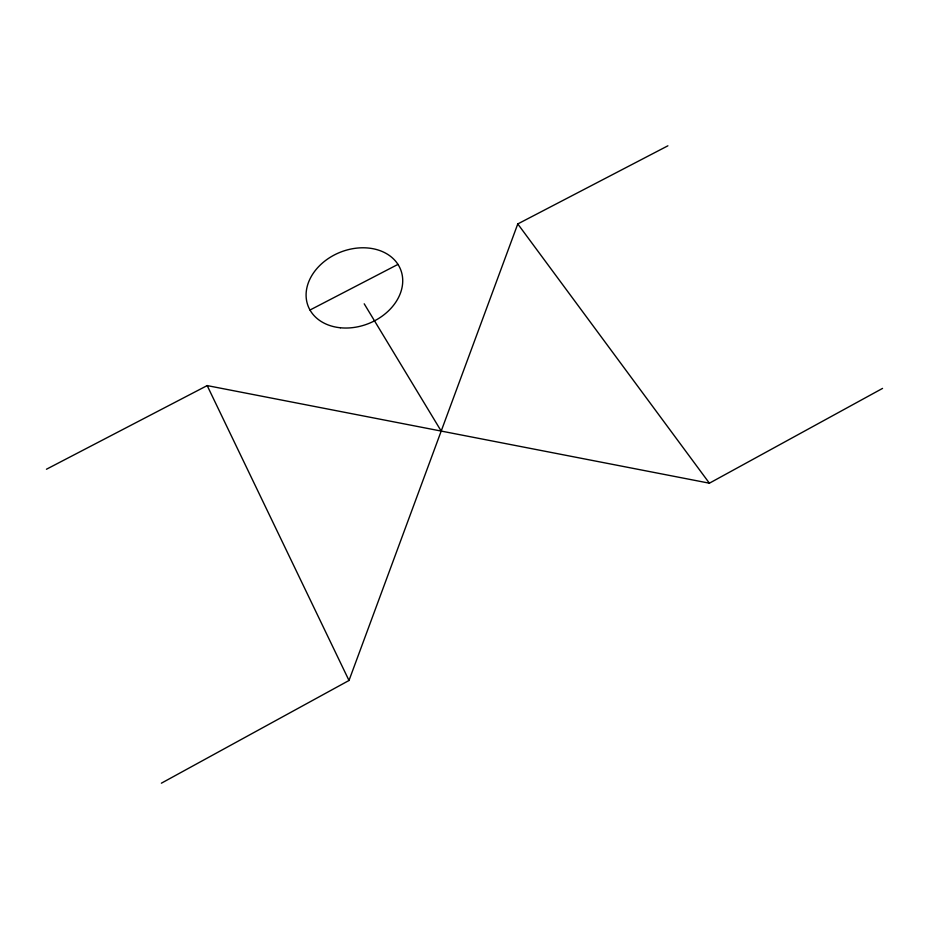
<?xml version="1.0" encoding="UTF-8"?>
<svg xmlns="http://www.w3.org/2000/svg" width="929" height="929" viewBox="0 0 929 929"><rect width="100%" height="100%" fill="white"/><g stroke="black" fill="none" stroke-linecap="round" stroke-linejoin="round"><path stroke-width="1.39" d="M161.379 783.193L349.002 680.481L517.778 223.935L667.893 145.807M46.45 469.238L207.179 385.593L709.396 483.196L882.55 388.403M309.984 310.031L397.972 264.382M517.778 223.935L709.396 483.196M364.203 303.806L441.159 431.021M207.179 385.593L349.002 680.481M340.328 327.763A49.725 38.368 -21.8 0 0 401.467 272A49.725 38.368 -21.8 0 0 321.411 263.941A49.725 38.368 -21.8 0 0 340.328 327.763"/></g></svg>
